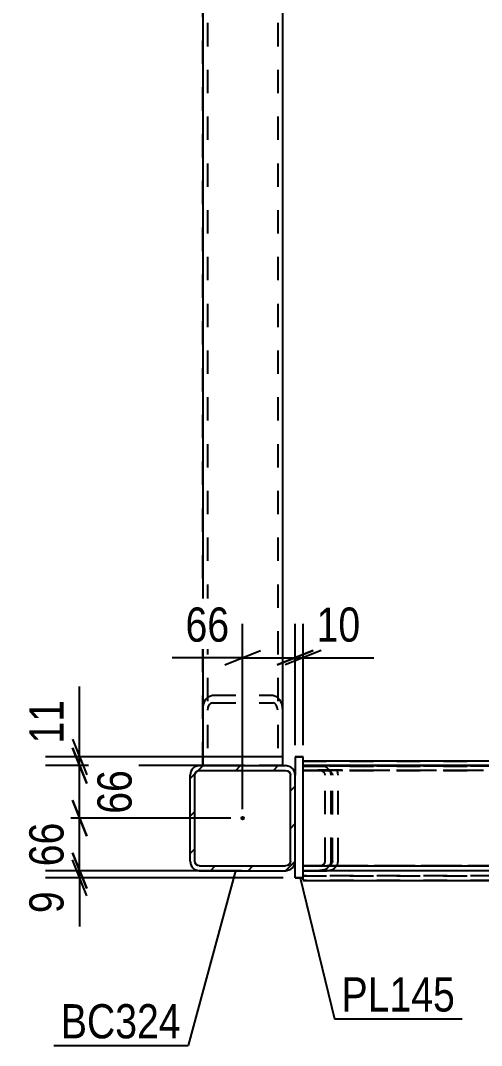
# Model space of a CAD drawing. Header units: millimetres. Extents: x -836 to 353, y -855 to -14.
# Drawn here: x 110.2 to 148.8, y -472.2 to -386.3 of the extents above; entities that cross this region are included whole.
import ezdxf

# ---------------------------------------------------------------- set-up
doc = ezdxf.new("R2010")
doc.units = ezdxf.units.MM
doc.linetypes.add('DXK_LINE_DOT2', pattern=[3.9198, 1.9599, -1.9599])
doc.linetypes.add('DXK_LINE_DOT3', pattern=[5.9187, 2.979, -0.9799, 0.9799, -0.9799])
doc.styles.add('Arial Narrow', font='ARIALN.TTF', dxfattribs={"height": 0.2})

# ---------------------------------------------------------------- blocks, each defined once
blk = doc.blocks.new('Part-570393895-13908 - 13893')
at = {"color": 7, "linetype": 'DXK_LINE_DOT2'}
for p, q in [((125.45, -448.78), (125.45, -245.44)), ((125.85, -245.44), (125.85, -448.78)), ((131.716, -245.44), (131.716, -448.78)), ((132.116, -245.44), (132.116, -448.78)), ((132.116, -448.78), (125.45, -448.78))]:
    blk.add_line(p, q, dxfattribs=at)
blk = doc.blocks.new('Part-570393895-13924 - 13893')
at = {"linetype": 'Continuous'}
h = blk.add_hatch(dxfattribs=at)
h.set_pattern_fill('', scale=0.7, style=0, pattern_type=0)
h.set_pattern_definition([(45, (132.383, -457.5799), (-1.57154, 1.57154), [])])
h.paths.add_polyline_path([(125.183, -457.58), (132.383, -457.58), (132.689, -457.519), (132.949, -457.346), (133.122, -457.086), (133.183, -456.78), (133.183, -449.58), (133.122, -449.274), (132.949, -449.014), (132.689, -448.841), (132.383, -448.78), (125.183, -448.78), (124.877, -448.841), (124.617, -449.014), (124.444, -449.274), (124.383, -449.58), (124.383, -456.78), (124.444, -457.086), (124.617, -457.346), (124.877, -457.519)])
h.paths.add_polyline_path([(124.814, -456.933), (124.783, -456.78), (124.783, -449.58), (124.814, -449.427), (124.9, -449.297), (125.03, -449.21), (125.183, -449.18), (132.383, -449.18), (132.536, -449.21), (132.666, -449.297), (132.753, -449.427), (132.783, -449.58), (132.783, -456.78), (132.753, -456.933), (132.666, -457.063), (132.536, -457.149), (132.383, -457.18), (125.183, -457.18), (125.03, -457.149), (124.9, -457.063)])
blk.add_hatch(color=30, dxfattribs=at).paths.add_polyline_path([(128.783, -453.28, -1), (128.783, -453.08, -1)])
at = {"color": 2, "linetype": 'Continuous'}
for p, q in [((125.183, -448.78), (124.877, -448.841)), ((125.183, -448.78), (125.183, -448.78)), ((125.183, -448.78), (132.383, -448.78)), ((132.383, -448.78), (132.383, -448.78)), ((132.689, -448.841), (132.383, -448.78)), ((124.444, -449.274), (124.383, -449.58)), ((124.383, -449.58), (124.383, -449.58)), ((124.383, -456.78), (124.383, -449.58)), ((124.783, -449.58), (124.814, -449.427)), ((124.783, -449.58), (124.783, -449.58)), ((124.783, -456.78), (124.783, -449.58)), ((124.814, -449.427), (124.9, -449.297)), ((124.9, -449.297), (125.03, -449.21)), ((125.03, -449.21), (125.183, -449.18)), ((125.183, -449.18), (125.183, -449.18)), ((125.183, -449.18), (132.383, -449.18)), ((132.383, -449.18), (132.383, -449.18)), ((132.383, -449.18), (132.536, -449.21)), ((132.536, -449.21), (132.666, -449.297)), ((132.666, -449.297), (132.753, -449.427)), ((132.753, -449.427), (132.783, -449.58)), ((132.783, -449.58), (132.783, -449.58)), ((132.783, -456.78), (132.783, -449.58)), ((133.183, -449.58), (133.122, -449.274)), ((133.183, -449.58), (133.183, -449.58)), ((133.183, -456.78), (133.183, -449.58)), ((124.383, -456.78), (124.383, -456.78)), ((124.383, -456.78), (124.444, -457.086)), ((124.783, -456.78), (124.783, -456.78)), ((124.814, -456.933), (124.783, -456.78)), ((132.783, -456.78), (132.753, -456.933)), ((132.783, -456.78), (132.783, -456.78)), ((133.122, -457.086), (133.183, -456.78)), ((133.183, -456.78), (133.183, -456.78)), ((124.9, -457.063), (124.814, -456.933)), ((124.877, -457.519), (125.183, -457.58)), ((125.03, -457.149), (124.9, -457.063)), ((125.183, -457.18), (125.03, -457.149)), ((125.183, -457.18), (125.183, -457.18)), ((125.183, -457.18), (132.383, -457.18)), ((125.183, -457.58), (125.183, -457.58)), ((125.183, -457.58), (132.383, -457.58)), ((132.536, -457.149), (132.383, -457.18)), ((132.383, -457.18), (132.383, -457.18)), ((132.383, -457.58), (132.689, -457.519)), ((132.383, -457.58), (132.383, -457.58)), ((132.666, -457.063), (132.536, -457.149)), ((132.753, -456.933), (132.666, -457.063))]:
    blk.add_line(p, q, dxfattribs=at)
at = {"color": 30, "linetype": 'DXK_LINE_DOT3'}
blk.add_line((128.783, -453.18), (128.783, -453.18), dxfattribs=at)
at = {"color": 30, "linetype": 'Continuous'}
blk.add_circle((128.783, -453.18), 0.1, dxfattribs=at)
at = {"color": 2, "linetype": 'Continuous'}
for centre, start, end in [((125.183, -449.58), 112.5, 157.5), ((132.383, -449.58), 22.5, 67.5), ((125.183, -456.78), 202.5, 247.5), ((132.383, -456.78), 292.5, 337.5)]:
    blk.add_arc(centre, 0.8, start, end, dxfattribs=at)
blk = doc.blocks.new('Part-570393895-13941 - 13893')
at = {"linetype": 'Continuous'}
h = blk.add_hatch(dxfattribs=at)
h.set_pattern_fill('', scale=0.7, style=0, pattern_type=0)
h.set_pattern_definition([(45, (180.9641, -457.5751), (-1.57154, 1.57154), [])])
h.paths.add_polyline_path([(172.33, -457.575), (180.964, -457.575), (181.331, -457.514), (181.642, -457.341), (181.85, -457.081), (181.923, -456.775), (181.923, -449.575), (181.85, -449.269), (181.642, -449.009), (181.331, -448.836), (180.964, -448.775), (172.329, -448.775), (171.962, -448.836), (171.651, -449.009), (171.443, -449.269), (171.37, -449.575), (171.371, -456.775), (171.444, -457.081), (171.652, -457.341), (171.963, -457.514)])
h.paths.add_polyline_path([(171.887, -456.928), (171.85, -456.775), (171.85, -449.575), (171.886, -449.422), (171.99, -449.292), (172.146, -449.206), (172.33, -449.175), (180.964, -449.175), (181.147, -449.206), (181.303, -449.292), (181.407, -449.422), (181.443, -449.575), (181.444, -456.775), (181.407, -456.928), (181.303, -457.058), (181.148, -457.145), (180.964, -457.175), (172.33, -457.175), (172.146, -457.145), (171.991, -457.058)])
at = {"color": 2, "linetype": 'Continuous'}
for p, q in [((135.222, -448.77), (133.85, -448.77)), ((133.85, -448.771), (169.935, -448.775)), ((180.964, -448.775), (135.222, -448.77)), ((171.37, -448.775), (172.329, -448.775)), ((172.329, -448.775), (171.962, -448.836)), ((172.329, -448.775), (180.964, -448.775)), ((181.331, -448.836), (180.964, -448.775)), ((171.443, -449.269), (171.37, -449.575)), ((171.371, -456.775), (171.37, -449.575)), ((171.85, -449.575), (171.886, -449.422)), ((171.85, -456.775), (171.85, -449.575)), ((171.886, -449.422), (171.99, -449.292)), ((171.99, -449.292), (172.146, -449.206)), ((172.146, -449.206), (172.33, -449.175)), ((172.33, -449.175), (180.964, -449.175)), ((180.964, -449.175), (181.147, -449.206)), ((181.147, -449.206), (181.303, -449.292)), ((181.303, -449.292), (181.407, -449.422)), ((181.407, -449.422), (181.443, -449.575)), ((181.444, -456.775), (181.443, -449.575)), ((181.923, -449.575), (181.85, -449.269)), ((181.923, -456.775), (181.923, -449.575)), ((171.371, -456.775), (171.444, -457.081)), ((171.887, -456.928), (171.85, -456.775)), ((181.444, -456.775), (181.407, -456.928)), ((181.85, -457.081), (181.923, -456.775)), ((133.85, -457.571), (169.931, -457.575)), ((171.371, -457.575), (172.33, -457.575)), ((171.991, -457.058), (171.887, -456.928)), ((171.963, -457.514), (172.33, -457.575)), ((172.146, -457.145), (171.991, -457.058)), ((172.33, -457.175), (172.146, -457.145)), ((172.33, -457.175), (180.964, -457.175)), ((172.33, -457.575), (180.964, -457.575)), ((181.148, -457.145), (180.964, -457.175)), ((180.964, -457.575), (181.331, -457.514)), ((181.303, -457.058), (181.148, -457.145)), ((181.407, -456.928), (181.303, -457.058))]:
    blk.add_line(p, q, dxfattribs=at)
at = {"color": 7, "linetype": 'DXK_LINE_DOT2'}
for p, q in [((133.85, -457.571), (133.85, -448.77)), ((135.222, -448.77), (135.589, -448.831)), ((169.935, -448.775), (171.37, -448.775)), ((133.85, -449.171), (133.85, -449.17)), ((133.85, -449.17), (135.222, -449.17)), ((172.33, -449.175), (133.85, -449.171)), ((135.222, -449.17), (180.964, -449.175)), ((135.406, -449.201), (135.222, -449.17)), ((135.561, -449.287), (135.406, -449.201)), ((135.665, -449.417), (135.561, -449.287)), ((135.702, -449.57), (135.665, -449.417)), ((135.702, -456.77), (135.702, -449.57)), ((136.108, -449.264), (136.181, -449.57)), ((136.181, -456.77), (136.181, -449.57)), ((135.665, -456.923), (135.702, -456.77)), ((136.181, -456.77), (136.108, -457.076)), ((135.222, -457.17), (133.85, -457.17)), ((133.85, -457.171), (172.33, -457.175)), ((133.85, -457.57), (135.222, -457.57)), ((135.222, -457.17), (135.406, -457.14)), ((180.964, -457.175), (135.222, -457.17)), ((135.589, -457.509), (135.222, -457.57)), ((135.222, -457.57), (180.964, -457.575)), ((135.406, -457.14), (135.561, -457.053)), ((135.561, -457.053), (135.665, -456.923)), ((169.931, -457.575), (171.371, -457.575))]:
    blk.add_line(p, q, dxfattribs=at)
for centre, start, end in [((135.318, -449.685), 28.00602, 72.34509), ((135.318, -456.656), 287.65491, 331.99398)]:
    blk.add_arc(centre, 0.896, start, end, dxfattribs=at)
at = {"color": 2, "linetype": 'Continuous'}
for centre, start, end in [((172.234, -449.69), 107.65502, 151.99614), ((181.059, -449.69), 28.00817, 72.3452), ((172.234, -456.661), 208.00817, 252.3452), ((181.06, -456.661), 287.65502, 331.99614)]:
    blk.add_arc(centre, 0.896, start, end, dxfattribs=at)
blk = doc.blocks.new('Part-570393895-13951 - 13893')
at = {"color": 7, "linetype": 'DXK_LINE_DOT2'}
for p, q in [((133.85, -448.414), (216.448, -448.414)), ((133.85, -448.415), (133.85, -448.414)), ((133.85, -458.187), (133.85, -448.414)), ((133.85, -448.814), (216.448, -448.814)), ((133.85, -448.815), (133.85, -448.814)), ((216.448, -448.815), (133.85, -448.815)), ((133.85, -448.845), (133.85, -448.815)), ((216.448, -448.415), (216.448, -448.414)), ((216.448, -448.414), (216.448, -458.415)), ((133.85, -458.014), (216.448, -458.014)), ((133.85, -458.015), (133.85, -458.014)), ((216.448, -458.015), (133.85, -458.015)), ((216.448, -458.414), (133.85, -458.414))]:
    blk.add_line(p, q, dxfattribs=at)
at = {"color": 2, "linetype": 'Continuous'}
for p, q in [((216.448, -448.415), (133.85, -448.415)), ((133.85, -458.354), (133.85, -458.187)), ((133.85, -458.354), (133.85, -458.415)), ((133.85, -458.414), (133.85, -458.415)), ((133.85, -458.415), (216.448, -458.415))]:
    blk.add_line(p, q, dxfattribs=at)
blk = doc.blocks.new('Part-570393895-13954 - 13893')
at = {"color": 7, "linetype": 'DXK_LINE_DOT2'}
for p, q in [((133.85, -448.779), (170.652, -448.775)), ((133.85, -448.779), (133.85, -448.78)), ((133.85, -457.58), (133.85, -448.779)), ((133.85, -448.78), (135.83, -448.78)), ((135.83, -448.78), (174.969, -448.775)), ((136.197, -448.841), (135.83, -448.78)), ((170.208, -449.269), (170.312, -449.009)), ((170.312, -449.009), (170.468, -448.836)), ((170.468, -448.836), (170.652, -448.775)), ((170.652, -448.775), (174.969, -448.775)), ((174.969, -448.775), (175.152, -448.836)), ((175.152, -448.836), (175.308, -449.01)), ((175.308, -449.01), (175.412, -449.269)), ((133.85, -449.179), (170.652, -449.175)), ((135.83, -449.18), (133.85, -449.18)), ((174.969, -449.175), (135.83, -449.18)), ((135.83, -449.18), (136.013, -449.21)), ((136.013, -449.21), (136.169, -449.297)), ((136.169, -449.297), (136.273, -449.427)), ((136.273, -449.427), (136.31, -449.58)), ((136.31, -456.78), (136.31, -449.58)), ((136.75, -449.417), (136.716, -449.274)), ((136.789, -449.58), (136.75, -449.417)), ((136.789, -456.78), (136.789, -449.58)), ((170.172, -449.575), (170.208, -449.269)), ((170.172, -456.775), (170.172, -449.575)), ((170.43, -449.422), (170.412, -449.575)), ((170.412, -456.775), (170.412, -449.575)), ((170.482, -449.292), (170.43, -449.422)), ((170.56, -449.205), (170.482, -449.292)), ((170.652, -449.175), (170.56, -449.205)), ((170.652, -449.175), (174.969, -449.175)), ((175.06, -449.206), (174.969, -449.175)), ((175.138, -449.293), (175.06, -449.206)), ((175.19, -449.422), (175.138, -449.293)), ((175.208, -449.576), (175.19, -449.422)), ((175.208, -456.776), (175.208, -449.576)), ((175.412, -449.269), (175.448, -449.576)), ((175.448, -456.776), (175.448, -449.576)), ((136.31, -456.78), (136.273, -456.933)), ((136.755, -456.923), (136.789, -456.78)), ((170.208, -457.081), (170.172, -456.775)), ((170.412, -456.775), (170.43, -456.928)), ((175.19, -456.929), (175.208, -456.776)), ((175.448, -456.776), (175.412, -457.082)), ((170.652, -457.175), (133.85, -457.179)), ((133.85, -457.179), (133.85, -457.18)), ((133.85, -457.18), (135.83, -457.18)), ((133.85, -457.579), (170.652, -457.575)), ((135.83, -457.58), (133.85, -457.58)), ((136.013, -457.149), (135.83, -457.18)), ((135.83, -457.18), (174.969, -457.175)), ((135.83, -457.58), (136.197, -457.519)), ((174.969, -457.575), (135.83, -457.58)), ((136.169, -457.063), (136.013, -457.149)), ((136.273, -456.933), (136.169, -457.063)), ((136.716, -457.086), (136.755, -456.923)), ((170.312, -457.341), (170.208, -457.081)), ((170.468, -457.514), (170.312, -457.341)), ((170.43, -456.928), (170.482, -457.058)), ((170.652, -457.575), (170.468, -457.514)), ((170.482, -457.058), (170.56, -457.145)), ((170.56, -457.145), (170.652, -457.175)), ((170.652, -457.175), (174.969, -457.175)), ((170.652, -457.575), (174.969, -457.575)), ((174.969, -457.175), (175.06, -457.145)), ((175.152, -457.515), (174.969, -457.575)), ((175.06, -457.145), (175.138, -457.058)), ((175.138, -457.058), (175.19, -456.929)), ((175.308, -457.341), (175.152, -457.515)), ((175.412, -457.082), (175.308, -457.341))]:
    blk.add_line(p, q, dxfattribs=at)
blk.add_arc((135.925, -456.665), 0.896, 287.65491, 331.99398, dxfattribs=at)
blk = doc.blocks.new('Part-570393895-13969 - 13893')
at = {"color": 7, "linetype": 'DXK_LINE_DOT2'}
for p, q in [((125.85, -245.44), (125.85, -448.78)), ((131.716, -245.44), (131.716, -448.78)), ((125.684, -443.25), (125.944, -442.977)), ((125.944, -442.977), (126.25, -442.882)), ((126.25, -442.882), (131.316, -442.882)), ((131.316, -442.882), (131.623, -442.977)), ((131.623, -442.977), (131.882, -443.25)), ((125.45, -444.141), (125.511, -443.659)), ((125.511, -443.659), (125.684, -443.25)), ((125.88, -443.9), (125.85, -444.141)), ((125.967, -443.696), (125.88, -443.9)), ((126.097, -443.559), (125.967, -443.696)), ((126.25, -443.511), (126.097, -443.559)), ((126.25, -443.511), (131.316, -443.511)), ((131.469, -443.559), (131.316, -443.511)), ((131.599, -443.696), (131.469, -443.559)), ((131.686, -443.9), (131.599, -443.696)), ((131.716, -444.141), (131.686, -443.9)), ((131.882, -443.25), (132.055, -443.659)), ((132.055, -443.659), (132.116, -444.141)), ((125.45, -448.78), (132.116, -448.78))]:
    blk.add_line(p, q, dxfattribs=at)
at = {"color": 2, "linetype": 'Continuous'}
for p, q in [((125.45, -263.32), (125.45, -448.78)), ((132.116, -263.32), (132.116, -448.78))]:
    blk.add_line(p, q, dxfattribs=at)
blk = doc.blocks.new('Part-570393895-14017 - 13893')
at = {"color": 2, "linetype": 'Continuous'}
for p, q in [((133.85, -448.051), (133.183, -448.051)), ((133.183, -448.051), (133.183, -449.58)), ((133.183, -448.053), (133.85, -448.053)), ((133.85, -458.187), (133.85, -448.051)), ((133.183, -458.187), (133.183, -456.78)), ((133.183, -458.187), (133.85, -458.187))]:
    blk.add_line(p, q, dxfattribs=at)
at = {"color": 7, "linetype": 'DXK_LINE_DOT2'}
for p, q in [((133.183, -456.78), (133.183, -449.58)), ((133.85, -458.184), (133.183, -458.184))]:
    blk.add_line(p, q, dxfattribs=at)
blk = doc.blocks.new('StraightDimension-570393895-14661 - 13893')
at = {"color": 7, "linetype": 'Continuous'}
for p, q in [((133.183, -447.051), (133.183, -436.892)), ((133.85, -447.051), (133.85, -436.892)), ((131.683, -440.342), (134.683, -439.142)), ((135.35, -439.142), (132.35, -440.342)), ((133.183, -439.742), (133.85, -439.742)), ((133.85, -439.742), (139.756, -439.742)), ((133.85, -439.742), (139.756, -439.742))]:
    blk.add_line(p, q, dxfattribs=at)
at = {"color": 0}
blk.add_wipeout([(139.231, -438.992), (139.231, -434.792), (134.375, -434.792), (134.375, -438.992)], dxfattribs=at)
at = {"color": 3, "style": 'Arial Narrow'}
blk.add_text('10', height=2.8633, dxfattribs=at).set_placement((134.975, -438.392))
blk = doc.blocks.new('StraightDimension-570393895-14586 - 13893')
at = {"color": 7, "linetype": 'Continuous'}
for p, q in [((115.139, -448.051), (115.139, -442.145)), ((115.139, -448.051), (115.139, -442.145)), ((114.539, -446.551), (115.739, -449.551)), ((115.739, -450.28), (114.539, -447.28)), ((132.183, -448.051), (112.289, -448.051)), ((115.139, -448.78), (115.139, -448.051)), ((128.936, -448.78), (112.289, -448.78))]:
    blk.add_line(p, q, dxfattribs=at)
at = {"color": 0}
blk.add_wipeout([(114.389, -442.67), (110.189, -442.67), (110.189, -447.526), (114.389, -447.526)], dxfattribs=at)
at = {"color": 3, "style": 'Arial Narrow'}
blk.add_text('11', height=2.8633, rotation=90.00021, dxfattribs=at).set_placement((113.789, -446.926))
blk = doc.blocks.new('StraightDimension-570393895-14594 - 13893')
at = {"color": 7, "linetype": 'Continuous'}
for p, q in [((114.539, -447.28), (115.739, -450.28)), ((128.936, -448.78), (112.739, -448.78)), ((115.139, -453.18), (115.139, -448.78)), ((115.739, -454.68), (114.539, -451.68)), ((127.783, -453.18), (112.739, -453.18))]:
    blk.add_line(p, q, dxfattribs=at)
at = {"color": 0}
blk.add_wipeout([(120.089, -448.552), (115.889, -448.552), (115.889, -453.408), (120.089, -453.408)], dxfattribs=at)
at = {"color": 3, "style": 'Arial Narrow'}
blk.add_text('66', height=2.8633, rotation=90.00021, dxfattribs=at).set_placement((119.489, -452.808))
blk = doc.blocks.new('StraightDimension-570393895-14609 - 13893')
at = {"color": 7, "linetype": 'Continuous'}
for p, q in [((114.539, -451.68), (115.739, -454.68)), ((127.783, -453.18), (112.289, -453.18)), ((115.139, -457.58), (115.139, -453.18)), ((115.739, -459.08), (114.539, -456.08)), ((128.725, -457.58), (112.289, -457.58))]:
    blk.add_line(p, q, dxfattribs=at)
at = {"color": 0}
blk.add_wipeout([(114.389, -452.952), (110.189, -452.952), (110.189, -457.808), (114.389, -457.808)], dxfattribs=at)
at = {"color": 3, "style": 'Arial Narrow'}
blk.add_text('66', height=2.8633, rotation=90.00021, dxfattribs=at).set_placement((113.789, -457.208))
blk = doc.blocks.new('StraightDimension-570393895-14626 - 13893')
at = {"color": 7, "linetype": 'Continuous'}
for p, q in [((114.539, -456.08), (115.739, -459.08)), ((115.739, -459.684), (114.539, -456.684)), ((128.725, -457.58), (112.289, -457.58)), ((115.139, -458.184), (115.139, -457.58)), ((132.183, -458.184), (112.289, -458.184)), ((115.139, -458.184), (115.139, -462.262)), ((115.139, -458.184), (115.139, -462.262))]:
    blk.add_line(p, q, dxfattribs=at)
at = {"color": 0}
blk.add_wipeout([(114.389, -458.709), (110.189, -458.709), (110.189, -461.737), (114.389, -461.737)], dxfattribs=at)
at = {"color": 3, "style": 'Arial Narrow'}
blk.add_text('9', height=2.863, rotation=90.00021, dxfattribs=at).set_placement((113.789, -461.137))
blk = doc.blocks.new('StraightDimension-570393895-14637 - 13893')
at = {"color": 7, "linetype": 'Continuous'}
for p, q in [((128.783, -452.413), (128.783, -436.892)), ((133.183, -447.051), (133.183, -436.892)), ((127.283, -440.342), (130.283, -439.142)), ((134.683, -439.142), (131.683, -440.342)), ((128.783, -439.742), (122.877, -439.742)), ((128.783, -439.742), (122.877, -439.742)), ((128.783, -439.742), (133.183, -439.742))]:
    blk.add_line(p, q, dxfattribs=at)
at = {"color": 0}
blk.add_wipeout([(128.258, -438.992), (128.258, -434.792), (123.402, -434.792), (123.402, -438.992)], dxfattribs=at)
at = {"color": 3, "style": 'Arial Narrow'}
blk.add_text('66', height=2.8633, dxfattribs=at).set_placement((124.002, -438.392))
blk = doc.blocks.new('Mark-570393895-13920 - 13893')
at = {"color": 30, "linetype": 'Continuous'}
for p in [(128.193, -457.58), (112.964, -472.227)]:
    blk.add_line(p, (124.212, -472.227), dxfattribs=at)
at = {"color": 0}
blk.add_wipeout([(123.612, -471.627), (123.612, -468.627), (113.564, -468.627), (113.564, -471.627)], dxfattribs=at)
blk.add_wipeout([(123.612, -471.627), (123.612, -468.627), (113.564, -468.627), (113.564, -471.627)], dxfattribs=at)
at = {"color": 3, "style": 'Arial Narrow'}
blk.add_text('BC324', height=2.8633, dxfattribs=at).set_placement((113.564, -471.627))
blk = doc.blocks.new('Mark-570393895-14013 - 13893')
at = {"color": 30, "linetype": 'Continuous'}
for p, q in [((133.612, -458.182), (136.462, -469.98)), ((136.462, -469.98), (147.166, -469.98))]:
    blk.add_line(p, q, dxfattribs=at)
at = {"color": 0}
blk.add_wipeout([(146.566, -469.38), (146.566, -466.38), (137.062, -466.38), (137.062, -469.38)], dxfattribs=at)
blk.add_wipeout([(146.566, -469.38), (146.566, -466.38), (137.062, -466.38), (137.062, -469.38)], dxfattribs=at)
at = {"color": 3, "style": 'Arial Narrow'}
blk.add_text('PL145', height=2.8633, dxfattribs=at).set_placement((137.062, -469.38))

msp = doc.modelspace()

# ---------------------------------------------------------------- block references
for name in ['Part-570393895-13908 - 13893', 'Part-570393895-13969 - 13893', 'Part-570393895-14017 - 13893', 'Part-570393895-13924 - 13893', 'Part-570393895-13951 - 13893', 'Part-570393895-13941 - 13893', 'Part-570393895-13954 - 13893']:
    msp.add_blockref(name, (0, 0))

# ---------------------------------------------------------------- next in the draw order: block references
for name in ['StraightDimension-570393895-14661 - 13893', 'Mark-570393895-14013 - 13893']:
    msp.add_blockref(name, (0, 0))

# ---------------------------------------------------------------- next in the draw order: block references
msp.add_blockref('StraightDimension-570393895-14586 - 13893', (0, 0))

# ---------------------------------------------------------------- next in the draw order: block references
msp.add_blockref('StraightDimension-570393895-14594 - 13893', (0, 0))

# ---------------------------------------------------------------- next in the draw order: block references
msp.add_blockref('StraightDimension-570393895-14609 - 13893', (0, 0))

# ---------------------------------------------------------------- next in the draw order: block references
for name in ['StraightDimension-570393895-14637 - 13893', 'StraightDimension-570393895-14626 - 13893']:
    msp.add_blockref(name, (0, 0))

# ---------------------------------------------------------------- next in the draw order: block references
msp.add_blockref('Mark-570393895-13920 - 13893', (0, 0))

doc.saveas('drawing.dxf')
